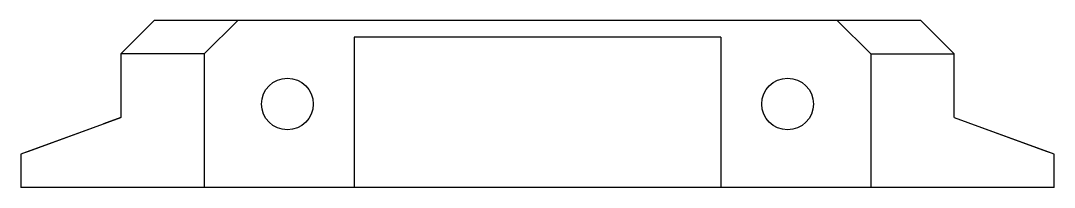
# Model space of a CAD drawing. Header units: millimetres. Extents: x -31 to 31, y -5 to 5.
import ezdxf

# ---------------------------------------------------------------- set-up
doc = ezdxf.new("R2010")
doc.units = ezdxf.units.MM

msp = doc.modelspace()

# ---------------------------------------------------------------- linework, layer by layer
at = {"color": 7, "linetype": 'Continuous', "lineweight": 25}
for p, q in [((-25, 3), (-23, 5)), ((23, 5), (-23, 5)), ((-17.972, 5), (-20, 3)), ((20, 3), (17.972, 5)), ((25, 3), (23, 5)), ((11, 4), (-11, 4)), ((-11, 4), (-11, -5)), ((11, 4), (11, -5)), ((-20, 3), (-25, 3)), ((-25, 3), (-25, 2)), ((-20, 3), (-20, -5)), ((20, 3), (20, -5)), ((20, 3), (25, 3)), ((25, 2), (25, 3)), ((-25, 2), (-25, -0.816)), ((25, -0.816), (25, 2)), ((-30.814, -2.932), (-26.023, -1.189)), ((-25, -0.816), (-26.023, -1.189)), ((26.023, -1.189), (30.814, -2.932)), ((-31, -3), (-31, -5)), ((31, -5), (31, -3)), ((31, -5), (-31, -5))]:
    msp.add_line(p, q, dxfattribs=at)
at = {"color": 7, "linetype": 'Continuous', "lineweight": 25, "flags": 128}
for points in [[(-31, -3), (-31, -3), (-30.879, -2.956), (-30.516, -2.824), (-29.912, -2.604), (-25, -0.816), (-25, -0.816)], [(25, -0.816), (25, -0.816), (29.912, -2.604), (30.516, -2.824), (30.879, -2.956), (31, -3), (31, -3)]]:
    msp.add_lwpolyline(points, dxfattribs=at)
at = {"color": 7, "linetype": 'Continuous', "lineweight": 25}
for centre in [(-15, 0), (15, 0)]:
    msp.add_circle(centre, 1.55, dxfattribs=at)

doc.saveas('drawing.dxf')
